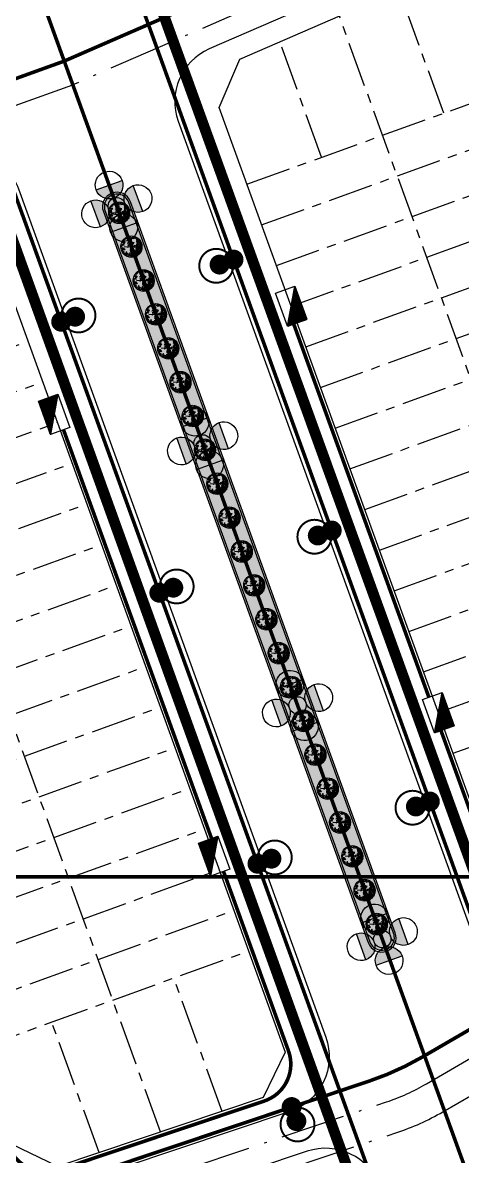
# Model space of a CAD drawing. Header units: metres. Extents: x 566107 to 571261, y 2062953 to 2068466.
# Drawn here: x 568631.7 to 568692.7, y 2066197.3 to 2066354.7 of the extents above; entities that cross this region are included whole.
import ezdxf

# ---------------------------------------------------------------- set-up
doc = ezdxf.new("R2010")
doc.units = ezdxf.units.M
doc.linetypes.add('ACAD_ISO10W100', pattern=[18.5, 12, -3, 0.5, -3])
doc.linetypes.add('CENTER', pattern=[2, 1.25, -0.25, 0.25, -0.25])
for name, color, linetype in [('BoThamCo', 94, 'CONTINUOUS'), ('ChiaLo', 128, 'CENTER'), ('Dien', 1, 'CONTINUOUS'), ('Dien CS', 2, 'CONTINUOUS'), ('Dien SH', 6, 'CONTINUOUS'), ('hacth sdd', 8, 'CONTINUOUS'), ('Khung ban ve', 7, 'CONTINUOUS'), ('LogDg', 7, 'CONTINUOUS'), ('TimDg', 222, 'CONTINUOUS'), ('ViaHeS', 32, 'CONTINUOUS')]:
    doc.layers.add(name, color=color, linetype=linetype)
doc.layers.add('DEN CH', color=3, linetype='CONTINUOUS', lineweight=15)
doc.layers.add('ngau', color=98, linetype='CONTINUOUS', lineweight=9)
doc.styles.get("Standard").update_dxf_attribs({"font": 'VHARIALN.TTF'})
doc.linetypes.add('DD0', pattern='A,12.7,-5.08,["0,4kV",Standard,S=2.54,R=0,X=-2.54,Y=-1.27],-9.35', length=27.13)
doc.linetypes.add('DIEN22KV', pattern='A,12.7,-5.08,["22KV",Standard,S=2.54,R=0,X=-2.54,Y=-1.27],-9.08', length=26.86)
doc.linetypes.add('DIEN35KV', pattern='A,12.7,-5.08,["35KV",Standard,S=2.54,R=0,X=-2.54,Y=-1.27],-9.08', length=26.86)
doc.linetypes.add('DIENCS_LINE', pattern='A,12.7,-5.08,["CS",Standard,S=2.54,R=0,X=-2.54,Y=-1.27],-6.35', length=24.13)

# ---------------------------------------------------------------- blocks, each defined once
blk = doc.blocks.new('ngau')
at = {"layer": 'ngau', "linetype": 'Continuous'}
for p, q in [((-1, 0), (1, 0)), ((0, -1), (0, 1))]:
    blk.add_line(p, q, dxfattribs=at)
blk.add_circle((0, 0), 1.5, dxfattribs=at)
for centre, major_axis, start_param, end_param in [((-1.34, 0.14), (0.118, 0.118), 0.783862, 2.192432), ((-1.5, 0.33), (0.118, 0.118), 3.925455, 5.334025), ((-1.28, 0.02), (0.0915, 0.0915), 1.637331, 3.246634), ((-1.46, 0), (-0.0915, 0.0915), 3.208127, 4.817431), ((-1.37, 0.69), (-0.118, 0.118), 2.354658, 3.763228), ((-1.21, 0.49), (-0.118, 0.118), -0.786934, 0.621636), ((-1.18, 0.11), (0.118, 0.118), 0.783862, 2.192432), ((-1.34, 0.3), (0.118, 0.118), 3.925455, 5.334025), ((-1.3, 0.19), (0.0983, 0.0983), 5.687855, 7.236786), ((-1.19, 0.35), (-0.0983, 0.0983), 0.975466, 2.524397), ((-1.28, 0.86), (0.118, 0.118), 3.925455, 5.334025), ((-1.12, 0.67), (0.118, 0.118), 0.783862, 2.192432), ((-1.05, 0.46), (0.118, 0.118), 0.783862, 2.192432), ((-1.21, 0.66), (-0.118, 0.118), 2.354658, 3.763228), ((-1.18, 0.55), (-0.0983, 0.0983), 4.117059, 5.665989), ((-1.06, 0.71), (0.0983, 0.0983), 2.546262, 4.095193), ((-1.14, 0.16), (-0.0983, 0.0983), 4.117059, 5.665989), ((-1.03, 0.32), (0.0983, 0.0983), 2.546262, 4.095193), ((-1.03, 0.38), (0.0915, 0.0915), 1.637331, 3.246634), ((-1.11, 0.82), (0.0983, 0.0983), 5.687855, 7.236786), ((-1, 0.98), (-0.0983, 0.0983), 0.975466, 2.524397), ((-1.2, 0.37), (-0.0915, 0.0915), 3.208127, 4.817431), ((-0.91, 0.38), (0.118, 0.118), 0.783862, 2.192432), ((-1.08, 0.57), (0.118, 0.118), 3.925455, 5.334025), ((-0.89, 0.91), (0.127, 0.127), 0.403084, 1.927372), ((-0.99, 1.15), (-0.127, 0.127), 1.97388, 3.498168), ((-1.02, 0.52), (0.0983, 0.0983), 5.687855, 7.236786), ((-0.9, 0.68), (-0.0983, 0.0983), 0.975466, 2.524397), ((-0.81, 1.1), (-0.0983, 0.0983), 4.117059, 5.665989), ((-0.69, 1.26), (0.0983, 0.0983), 2.546262, 4.095193), ((-0.47, 1.02), (0.118, 0.118), 0.783862, 2.192432), ((-0.64, 1.22), (0.118, 0.118), 3.925455, 5.334025), ((-0.58, 1.24), (-0.0983, 0.0983), 4.117059, 5.665989), ((-0.47, 1.4), (-0.0983, 0.0983), 0.975466, 2.524397), ((-0.4, 0.43), (0.118, 0.118), 0.783862, 2.192432), ((-0.56, 0.62), (0.118, 0.118), 3.925455, 5.334025), ((-0.37, -0.13), (0.118, 0.118), 0.783862, 2.192432), ((-0.54, 0.06), (-0.118, 0.118), 2.354658, 3.763228), ((-0.5, 0.89), (-0.0983, 0.0983), 4.117059, 5.665989), ((-0.39, 1.05), (0.0983, 0.0983), 2.546262, 4.095193), ((-0.35, 0.22), (-0.0915, 0.0915), 0.066535, 1.675838), ((-0.53, 0.2), (0.0915, 0.0915), 4.778924, 6.388227), ((-0.41, 1.02), (0.0983, 0.0983), 5.687855, 7.236786), ((-0.3, 1.18), (-0.0983, 0.0983), 0.975466, 2.524397), ((-0.25, 1.1), (-0.118, 0.118), -0.786934, 0.621636), ((-0.42, 1.29), (-0.118, 0.118), 2.354658, 3.763228), ((-0.37, 1.31), (0.0983, 0.0983), 5.687855, 7.236786), ((-0.25, 1.48), (-0.0983, 0.0983), 0.975466, 2.524397), ((-0.34, 0.42), (0.0983, 0.0983), 5.687855, 7.236786), ((-0.23, 0.59), (-0.0983, 0.0983), 0.975466, 2.524397), ((-0.2, 1.09), (-0.0983, 0.0983), 4.117059, 5.665989), ((-0.08, 1.25), (0.0983, 0.0983), 2.546262, 4.095193), ((-0.02, 1.3), (0.118, 0.118), 0.783862, 2.192432), ((-0.18, 1.49), (0.118, 0.118), 3.925455, 5.334025), ((0.13, 1.13), (0.118, 0.118), 0.783862, 2.192432), ((-0.03, 1.33), (0.118, 0.118), 3.925455, 5.334025), ((-0.03, 0.51), (0.118, 0.118), 3.925455, 5.334025), ((0.14, 0.32), (0.118, 0.118), 0.783862, 2.192432), ((0.01, 0.45), (0.0983, 0.0983), 5.687855, 7.236786), ((0.12, 0.61), (0.0983, 0.0983), 2.546262, 4.095193), ((0.25, 1.25), (0.118, 0.118), 0.783862, 2.192432), ((0.09, 1.44), (0.118, 0.118), 3.925455, 5.334025), ((0.21, 0.6), (0.0915, 0.0915), 1.637331, 3.246634), ((0.22, 0.27), (0.0915, 0.0915), 1.637331, 3.246634), ((0.03, 0.58), (-0.0915, 0.0915), 3.208127, 4.817431), ((0.29, 0.41), (0.127, 0.127), 0.403084, 1.927372), ((0.2, 0.65), (-0.127, 0.127), 1.97388, 3.498168), ((0.16, 0.35), (0.0983, 0.0983), 5.687855, 7.236786), ((0.27, 0.52), (-0.0983, 0.0983), 0.975466, 2.524397), ((0.05, 0.26), (-0.0915, 0.0915), 3.208127, 4.817431), ((0.3, -0.11), (-0.118, 0.118), -0.786934, 0.621636), ((0.13, 0.08), (-0.118, 0.118), 2.354658, 3.763228), ((0.34, 1.19), (-0.0915, 0.0915), 0.066535, 1.675838), ((0.16, 1.18), (0.0915, 0.0915), 4.778924, 6.388227), ((0.28, 1.3), (0.0983, 0.0983), 5.687855, 7.236786), ((0.4, 1.46), (-0.0983, 0.0983), 0.975466, 2.524397), ((0.36, -0.12), (0.0983, 0.0983), 5.687855, 7.236786), ((0.47, 0.05), (-0.0983, 0.0983), 0.975466, 2.524397), ((0.51, 0), (0.127, 0.127), 0.403084, 1.927372), ((0.41, 0.25), (-0.127, 0.127), 1.97388, 3.498168), ((0.47, 1.07), (-0.097, 0.097), -1.534523, 0.025999), ((0.47, 1.27), (-0.097, 0.097), 1.607069, 3.167592), ((0.43, 1.15), (-0.0983, 0.0983), 4.117059, 5.665989), ((0.55, 1.31), (-0.0983, 0.0983), 0.975466, 2.524397), ((0.65, 1.28), (0.0915, 0.0915), 1.637331, 3.246634), ((0.47, 1.26), (-0.0915, 0.0915), 3.208127, 4.817431), ((0.73, 1.14), (-0.118, 0.118), -0.786934, 0.621636), ((0.56, 1.34), (-0.118, 0.118), 2.354658, 3.763228), ((0.67, 1.08), (-0.097, 0.097), -1.534523, 0.025999), ((0.59, 1.04), (-0.0983, 0.0983), 4.117059, 5.665989), ((0.71, 1.2), (-0.0983, 0.0983), 0.975466, 2.524397), ((0.67, 1.28), (0.097, 0.097), 3.177866, 4.738388), ((0.74, 0.91), (0.097, 0.097), 0.036273, 1.596796), ((0.74, 1.1), (0.097, 0.097), 3.177866, 4.738388), ((0.74, 0.14), (0.097, 0.097), 0.036273, 1.596796), ((0.73, 0.33), (-0.097, 0.097), 1.607069, 3.167592), ((0.77, 0.69), (0.097, 0.097), 0.036273, 1.596796), ((0.77, 0.88), (0.097, 0.097), 3.177866, 4.738388), ((0.69, 0.22), (0.0983, 0.0983), 5.687855, 7.236786), ((0.81, 0.38), (-0.0983, 0.0983), 0.975466, 2.524397), ((0.84, 0.07), (0.118, 0.118), 0.783862, 2.192432), ((0.67, 0.27), (0.118, 0.118), 3.925455, 5.334025), ((0.7, 0.98), (-0.0983, 0.0983), 4.117059, 5.665989), ((0.82, 1.15), (0.0983, 0.0983), 2.546262, 4.095193), ((0.73, 0.76), (-0.0983, 0.0983), 4.117059, 5.665989), ((0.84, 0.93), (0.0983, 0.0983), 2.546262, 4.095193), ((0.87, 0.62), (0.118, 0.118), 0.783862, 2.192432), ((0.71, 0.82), (0.118, 0.118), 3.925455, 5.334025), ((0.92, 0.41), (-0.127, 0.127), -1.167712, 0.356575), ((0.83, 0.66), (0.127, 0.127), 3.544677, 5.068964), ((0.91, 0.34), (-0.0915, 0.0915), 0.066535, 1.675838), ((0.92, 1.11), (0.0915, 0.0915), 1.637331, 3.246634), ((0.92, 0.16), (0.0915, 0.0915), 1.637331, 3.246634), ((0.74, 1.09), (0.0915, 0.0915), 4.778924, 6.388227), ((0.95, 0.89), (0.0915, 0.0915), 1.637331, 3.246634), ((0.73, 0.33), (-0.0915, 0.0915), 3.208127, 4.817431), ((0.82, 0.4), (0.118, 0.118), 3.925455, 5.334025), ((0.99, 0.21), (0.118, 0.118), 0.783862, 2.192432), ((0.96, 0.71), (0.0915, 0.0915), 1.637331, 3.246634), ((0.93, 0.15), (0.097, 0.097), 0.036273, 1.596796), ((0.85, 0.11), (0.0983, 0.0983), 5.687855, 7.236786), ((0.93, 0.34), (0.097, 0.097), 3.177866, 4.738388), ((0.75, 0.15), (-0.0915, 0.0915), 3.208127, 4.817431), ((0.97, 0.27), (0.0983, 0.0983), 2.546262, 4.095193), ((1.01, 0.91), (0.127, 0.127), 0.403084, 1.927372), ((0.91, 1.15), (-0.127, 0.127), 1.97388, 3.498168), ((0.77, 0.88), (0.0915, 0.0915), 4.778924, 6.388227), ((0.86, 0.95), (0.118, 0.118), 3.925455, 5.334025), ((1.02, 0.76), (0.118, 0.118), 0.783862, 2.192432), ((0.78, 0.69), (-0.0915, 0.0915), 3.208127, 4.817431), ((0.9, 0.82), (-0.0983, 0.0983), 4.117059, 5.665989), ((1.01, 0.98), (0.0983, 0.0983), 2.546262, 4.095193), ((0.97, 0.7), (0.097, 0.097), 0.036273, 1.596796), ((0.89, 0.65), (0.0983, 0.0983), 5.687855, 7.236786), ((0.96, 0.89), (0.097, 0.097), 3.177866, 4.738388), ((1, 0.82), (-0.0983, 0.0983), 0.975466, 2.524397), ((1.04, 0.52), (-0.097, 0.097), -1.534523, 0.025999), ((1.04, 0.71), (-0.097, 0.097), 1.607069, 3.167592), ((0.97, 1.02), (0.118, 0.118), 3.925455, 5.334025), ((1.14, 0.83), (0.118, 0.118), 0.783862, 2.192432), ((1.11, 0.72), (0.127, 0.127), 0.083501, 1.607789), ((1.1, 0.98), (0.127, 0.127), 3.225094, 4.749382), ((1, 0.6), (-0.0983, 0.0983), 4.117059, 5.665989), ((1.11, 0.76), (-0.0983, 0.0983), 0.975466, 2.524397), ((0.98, 0.65), (-0.118, 0.118), 2.354658, 3.763228), ((1.14, 0.45), (-0.118, 0.118), -0.786934, 0.621636), ((1.01, -0.1), (-0.118, 0.118), 4.155471, 5.564041), ((1.16, 0.11), (0.118, 0.118), 2.584675, 3.993245), ((1.24, 0.07), (0.097, 0.097), 1.837086, 3.397609), ((1.22, 0.72), (0.0915, 0.0915), 1.637331, 3.246634), ((1.23, 0.54), (-0.0915, 0.0915), 0.066535, 1.675838), ((1.11, 0.2), (0.118, 0.118), 5.726268, 7.134838), ((1.26, 0.41), (-0.118, 0.118), 1.013879, 2.422449), ((1.22, 0.14), (-0.0915, 0.0915), -1.274245, 0.335058), ((1.16, 0.31), (-0.0915, 0.0915), 1.867348, 3.476651), ((1.04, 0.71), (-0.0915, 0.0915), 3.208127, 4.817431), ((1.05, 0.02), (0.097, 0.097), 4.978679, 6.539201), ((1.29, 0.59), (-0.118, 0.118), -0.786934, 0.621636), ((1.13, 0.78), (-0.118, 0.118), 2.354658, 3.763228), ((1.05, 0.53), (0.0915, 0.0915), 4.778924, 6.388227), ((1.24, 0.53), (-0.097, 0.097), -1.534523, 0.025999), ((1.16, 0.49), (-0.0983, 0.0983), 4.117059, 5.665989), ((1.23, 0.72), (-0.097, 0.097), 1.607069, 3.167592), ((1.27, 0.65), (-0.0983, 0.0983), 0.975466, 2.524397), ((1.3, 0), (-0.0983, 0.0983), -0.365314, 1.183617), ((1.33, 0.12), (-0.0983, 0.0983), -0.365314, 1.183617), ((1.12, 0.07), (0.0983, 0.0983), 4.347075, 5.896006), ((1.29, -0.11), (-0.0915, 0.0915), -1.274245, 0.335058), ((1.23, 0.06), (0.0915, 0.0915), 3.438144, 5.047447), ((1.34, 0.37), (0.097, 0.097), 1.837086, 3.397609), ((1.15, 0.19), (0.0983, 0.0983), 4.347075, 5.896006), ((1.15, 0.32), (-0.097, 0.097), 3.407882, 4.968405), ((1.39, 0.18), (-0.097, 0.097), 0.26629, 1.826812), ((1.4, 0.3), (0.0983, 0.0983), 1.205483, 2.754413), ((1.22, 0.37), (-0.0983, 0.0983), 2.776279, 4.32521), ((1.39, 0.19), (-0.0915, 0.0915), -1.274245, 0.335058), ((1.34, 0.36), (-0.0915, 0.0915), 1.867348, 3.476651), ((1.28, 0.09), (-0.118, 0.118), 4.155471, 5.564041), ((1.43, 0.29), (0.118, 0.118), 2.584675, 3.993245), ((1.21, 0.13), (0.097, 0.097), 4.978679, 6.539201), ((1.3, 0.38), (-0.0983, 0.0983), 4.117059, 5.665989), ((1.41, 0.54), (0.0983, 0.0983), 2.546262, 4.095193), ((1.21, 0.06), (-0.0915, 0.0915), 3.208127, 4.817431), ((1.3, 0.14), (-0.118, 0.118), 2.354658, 3.763228), ((1.47, -0.06), (-0.118, 0.118), -0.786934, 0.621636), ((1.41, -0.12), (0.097, 0.097), 0.036273, 1.596796), ((-1.47, -0.14), (0.118, 0.118), 3.925455, 5.334025), ((-1.31, -0.33), (0.118, 0.118), 0.783862, 2.192432), ((-1.43, -0.37), (0.118, 0.118), 3.925455, 5.334025), ((-1.26, -0.56), (0.118, 0.118), 0.783862, 2.192432), ((-1.19, -0.56), (0.0915, 0.0915), 1.637331, 3.246634), ((-1.15, -0.36), (0.118, 0.118), 0.783862, 2.192432), ((-1.31, -0.17), (0.118, 0.118), 3.925455, 5.334025), ((-1.15, -0.8), (0.118, 0.118), 0.783862, 2.192432), ((-1.31, -0.6), (0.118, 0.118), 3.925455, 5.334025), ((-1.27, -0.28), (-0.0983, 0.0983), 4.117059, 5.665989), ((-1.16, -0.12), (0.0983, 0.0983), 2.546262, 4.095193), ((-1.37, -0.57), (-0.0915, 0.0915), 3.208127, 4.817431), ((-1.12, -0.45), (-0.0915, 0.0915), 0.066535, 1.675838), ((-1.3, -0.46), (0.0915, 0.0915), 4.778924, 6.388227), ((-0.99, -0.83), (0.118, 0.118), 0.783862, 2.192432), ((-1.15, -0.63), (0.118, 0.118), 3.925455, 5.334025), ((-1.15, -0.77), (0.118, 0.118), 3.925455, 5.334025), ((-0.99, -0.96), (0.118, 0.118), 0.783862, 2.192432), ((-1.11, -0.31), (0.0983, 0.0983), 5.687855, 7.236786), ((-1, -0.15), (-0.0983, 0.0983), 0.975466, 2.524397), ((-0.95, -0.53), (0.127, 0.127), 0.403084, 1.927372), ((-1.04, -0.29), (-0.127, 0.127), 1.97388, 3.498168), ((-1.05, -0.89), (-0.118, 0.118), 2.354658, 3.763228), ((-0.89, -1.08), (-0.118, 0.118), -0.786934, 0.621636), ((-0.74, -1.25), (-0.118, 0.118), -0.786934, 0.621636), ((-0.9, -1.05), (-0.118, 0.118), 2.354658, 3.763228), ((-0.85, -1.03), (-0.0983, 0.0983), 4.117059, 5.665989), ((-0.74, -0.86), (0.0983, 0.0983), 2.546262, 4.095193), ((-0.78, -0.94), (0.118, 0.118), 3.925455, 5.334025), ((-0.62, -1.13), (0.118, 0.118), 0.783862, 2.192432), ((-0.59, -0.78), (-0.0915, 0.0915), 0.066535, 1.675838), ((-0.77, -0.8), (0.0915, 0.0915), 4.778924, 6.388227), ((-0.53, -1.19), (0.0915, 0.0915), 1.637331, 3.246634), ((-0.7, -1.2), (-0.0915, 0.0915), 3.208127, 4.817431), ((-0.58, -1.08), (-0.0983, 0.0983), 4.117059, 5.665989), ((-0.47, -0.92), (0.0983, 0.0983), 2.546262, 4.095193), ((-0.35, -1.41), (0.118, 0.118), 0.783862, 2.192432), ((-0.52, -1.22), (-0.118, 0.118), 2.354658, 3.763228), ((-0.43, -1.11), (0.0983, 0.0983), 5.687855, 7.236786), ((-0.31, -0.95), (-0.0983, 0.0983), 0.975466, 2.524397), ((-0.25, -1.24), (0.118, 0.118), 0.783862, 2.192432), ((-0.42, -1.05), (0.118, 0.118), 3.925455, 5.334025), ((-0.32, -1.36), (0.0983, 0.0983), 5.687855, 7.236786), ((-0.21, -1.2), (-0.0983, 0.0983), 0.975466, 2.524397), ((-0.29, -1.05), (0.118, 0.118), 3.925455, 5.334025), ((-0.13, -1.25), (0.118, 0.118), 0.783862, 2.192432), ((-0.1, -0.9), (-0.0915, 0.0915), 0.066535, 1.675838), ((-0.12, -0.52), (-0.097, 0.097), -1.534523, 0.025999), ((-0.13, -0.33), (-0.097, 0.097), 1.607069, 3.167592), ((-0.28, -0.91), (0.0915, 0.0915), 4.778924, 6.388227), ((-0.17, -0.45), (0.0983, 0.0983), 5.687855, 7.236786), ((-0.05, -0.29), (-0.0983, 0.0983), 0.975466, 2.524397), ((-0.02, -0.59), (0.118, 0.118), 0.783862, 2.192432), ((-0.19, -0.4), (0.118, 0.118), 3.925455, 5.334025), ((-0.08, -1.4), (0.097, 0.097), 0.036273, 1.596796), ((-0.09, -1.2), (0.097, 0.097), 3.177866, 4.738388), ((-0.12, -1.32), (-0.0983, 0.0983), 4.117059, 5.665989), ((-0.01, -1.16), (-0.0983, 0.0983), 0.975466, 2.524397), ((0.02, -1.47), (-0.118, 0.118), -0.786934, 0.621636), ((-0.15, -1.27), (-0.118, 0.118), 2.354658, 3.763228), ((-0.09, -1.19), (-0.0983, 0.0983), 4.117059, 5.665989), ((0.02, -1.03), (0.0983, 0.0983), 2.546262, 4.095193), ((-0.09, -0.76), (0.0983, 0.0983), 5.687855, 7.236786), ((0.02, -0.6), (-0.0983, 0.0983), 0.975466, 2.524397), ((0.01, -0.83), (-0.097, 0.097), -1.534523, 0.025999), ((0, -0.64), (-0.097, 0.097), 1.607069, 3.167592), ((0.05, -0.32), (-0.0915, 0.0915), 0.066535, 1.675838), ((0.06, -0.5), (-0.0915, 0.0915), 0.066535, 1.675838), ((-0.13, -0.34), (0.0915, 0.0915), 4.778924, 6.388227), ((-0.04, -0.26), (0.118, 0.118), 3.925455, 5.334025), ((0.13, -0.46), (0.118, 0.118), 0.783862, 2.192432), ((0.09, -1.2), (0.0915, 0.0915), 1.637331, 3.246634), ((0.07, -0.52), (0.097, 0.097), 0.036273, 1.596796), ((0.07, -0.32), (0.097, 0.097), 3.177866, 4.738388), ((-0.12, -0.52), (-0.0915, 0.0915), 3.208127, 4.817431), ((0.11, -1.38), (-0.0915, 0.0915), 0.066535, 1.675838), ((-0.08, -1.21), (-0.0915, 0.0915), 3.208127, 4.817431), ((0.01, -1.14), (-0.118, 0.118), 2.354658, 3.763228), ((0.17, -1.33), (-0.118, 0.118), -0.786934, 0.621636), ((0.11, -1.39), (0.097, 0.097), 0.036273, 1.596796), ((0.03, -1.43), (-0.0983, 0.0983), 4.117059, 5.665989), ((0.11, -1.2), (0.097, 0.097), 3.177866, 4.738388), ((-0.07, -1.39), (0.0915, 0.0915), 4.778924, 6.388227), ((0.15, -1.27), (-0.0983, 0.0983), 0.975466, 2.524397), ((0.07, -1.22), (-0.0983, 0.0983), 4.117059, 5.665989), ((0.18, -1.06), (0.0983, 0.0983), 2.546262, 4.095193), ((0.19, -0.81), (-0.0915, 0.0915), 0.066535, 1.675838), ((0.09, -0.57), (0.118, 0.118), 3.925455, 5.334025), ((0.26, -0.76), (0.118, 0.118), 0.783862, 2.192432), ((0.02, -0.83), (-0.0915, 0.0915), 3.208127, 4.817431), ((0.25, -0.97), (-0.0915, 0.0915), 0.066535, 1.675838), ((0.17, -1.48), (0.0983, 0.0983), 5.687855, 7.236786), ((0.28, -1.31), (0.0983, 0.0983), 2.546262, 4.095193), ((0.07, -0.99), (0.0915, 0.0915), 4.778924, 6.388227), ((0.31, -1.03), (0.097, 0.097), 0.036273, 1.596796), ((0.3, -0.83), (0.097, 0.097), 3.177866, 4.738388), ((0.35, -0.32), (0.0915, 0.0915), 1.637331, 3.246634), ((0.27, -0.95), (-0.0983, 0.0983), 4.117059, 5.665989), ((0.38, -0.79), (0.0983, 0.0983), 2.546262, 4.095193), ((0.41, -1.09), (0.118, 0.118), 0.783862, 2.192432), ((0.24, -0.9), (0.118, 0.118), 3.925455, 5.334025), ((0.17, -0.33), (0.0915, 0.0915), 4.778924, 6.388227), ((0.39, -1.25), (-0.0915, 0.0915), 0.066535, 1.675838), ((0.33, -1.23), (-0.0983, 0.0983), 4.117059, 5.665989), ((0.44, -1.06), (-0.0983, 0.0983), 0.975466, 2.524397), ((0.22, -1.26), (0.0915, 0.0915), 4.778924, 6.388227), ((0.45, -1.42), (0.102, 0.102), 1.007363, 2.527116), ((0.28, -1.3), (0.102, 0.102), 4.148956, 5.668709), ((0.36, -0.62), (-0.0983, 0.0983), 4.117059, 5.665989), ((0.47, -0.45), (-0.0983, 0.0983), 0.975466, 2.524397), ((0.48, -0.82), (-0.0915, 0.0915), 0.066535, 1.675838), ((0.5, -1.01), (0.0915, 0.0915), 1.637331, 3.246634), ((0.31, -0.84), (0.0915, 0.0915), 4.778924, 6.388227), ((0.56, -0.96), (0.118, 0.118), 0.783862, 2.192432), ((0.4, -0.76), (0.118, 0.118), 3.925455, 5.334025), ((0.43, -1.06), (-0.0983, 0.0983), 4.117059, 5.665989), ((0.54, -0.9), (-0.0983, 0.0983), 0.975466, 2.524397), ((0.32, -1.02), (-0.0915, 0.0915), 3.208127, 4.817431), ((0.53, -1.36), (0.0915, 0.0915), 1.637331, 3.246634), ((0.5, -1.02), (0.097, 0.097), 0.036273, 1.596796), ((0.5, -0.82), (0.097, 0.097), 3.177866, 4.738388), ((0.35, -1.37), (-0.0915, 0.0915), 3.208127, 4.817431), ((0.58, -1.3), (-0.097, 0.097), -1.534523, 0.025999), ((0.57, -1.1), (-0.097, 0.097), 1.607069, 3.167592), ((0.59, -0.76), (0.097, 0.097), 0.036273, 1.596796), ((0.59, -0.57), (0.097, 0.097), 3.177866, 4.738388), ((0.54, -1.22), (0.0983, 0.0983), 5.687855, 7.236786), ((0.65, -1.06), (-0.0983, 0.0983), 0.975466, 2.524397), ((0.68, -1.36), (0.118, 0.118), 0.783862, 2.192432), ((0.51, -1.17), (0.118, 0.118), 3.925455, 5.334025), ((0.52, -0.89), (0.118, 0.118), 3.925455, 5.334025), ((0.68, -1.08), (0.118, 0.118), 0.783862, 2.192432), ((0.55, -0.68), (-0.0983, 0.0983), 4.117059, 5.665989), ((0.66, -0.52), (0.0983, 0.0983), 2.546262, 4.095193), ((0.69, -0.83), (-0.118, 0.118), -0.786934, 0.621636), ((0.53, -0.63), (-0.118, 0.118), 2.354658, 3.763228), ((0.66, -0.39), (0.097, 0.097), 0.036273, 1.596796), ((0.65, -0.2), (0.097, 0.097), 3.177866, 4.738388), ((0.61, -0.32), (-0.0983, 0.0983), 4.117059, 5.665989), ((0.73, -0.15), (-0.0983, 0.0983), 0.975466, 2.524397), ((0.59, -0.26), (0.118, 0.118), 3.925455, 5.334025), ((0.76, -0.46), (0.118, 0.118), 0.783862, 2.192432), ((0.77, -0.91), (-0.118, 0.118), -0.786934, 0.621636), ((0.61, -0.72), (-0.118, 0.118), 2.354658, 3.763228), ((0.75, -1.09), (-0.0915, 0.0915), 0.066535, 1.675838), ((0.77, -1.28), (0.0915, 0.0915), 1.637331, 3.246634), ((0.77, -0.56), (0.0915, 0.0915), 1.637331, 3.246634), ((0.78, -0.74), (0.0915, 0.0915), 1.637331, 3.246634), ((0.58, -1.11), (-0.0915, 0.0915), 3.208127, 4.817431), ((0.83, -1.23), (0.118, 0.118), 0.783862, 2.192432), ((0.67, -1.04), (0.118, 0.118), 3.925455, 5.334025), ((0.59, -0.57), (-0.0915, 0.0915), 3.208127, 4.817431), ((0.77, -1.29), (0.097, 0.097), 0.036273, 1.596796), ((0.69, -1.33), (-0.0983, 0.0983), 4.117059, 5.665989), ((0.81, -1.17), (0.0983, 0.0983), 2.546262, 4.095193), ((0.77, -1.09), (0.097, 0.097), 3.177866, 4.738388), ((0.59, -1.29), (-0.0915, 0.0915), 3.208127, 4.817431), ((0.68, -0.5), (0.118, 0.118), 3.925455, 5.334025), ((0.84, -0.69), (-0.118, 0.118), -0.786934, 0.621636), ((0.6, -0.76), (0.0915, 0.0915), 4.778924, 6.388227), ((0.68, -0.92), (0.118, 0.118), 3.925455, 5.334025), ((0.84, -1.11), (0.118, 0.118), 0.783862, 2.192432), ((0.79, -0.75), (0.097, 0.097), 0.036273, 1.596796), ((0.71, -0.79), (-0.0983, 0.0983), 4.117059, 5.665989), ((0.78, -0.56), (-0.097, 0.097), 1.607069, 3.167592), ((0.82, -0.63), (-0.0983, 0.0983), 0.975466, 2.524397), ((0.72, -1.03), (-0.0983, 0.0983), 4.117059, 5.665989), ((0.83, -0.87), (0.0983, 0.0983), 2.546262, 4.095193), ((0.83, -0.19), (0.0915, 0.0915), 1.637331, 3.246634), ((0.84, -0.37), (-0.0915, 0.0915), 0.066535, 1.675838), ((0.65, -0.21), (0.0915, 0.0915), 4.778924, 6.388227), ((0.74, -0.13), (-0.118, 0.118), 2.354658, 3.763228), ((0.91, -0.32), (0.118, 0.118), 0.783862, 2.192432), ((0.85, -0.38), (-0.097, 0.097), -1.534523, 0.025999), ((0.85, -0.19), (-0.097, 0.097), 1.607069, 3.167592), ((0.77, -0.43), (0.0983, 0.0983), 5.687855, 7.236786), ((0.89, -0.26), (-0.0983, 0.0983), 0.975466, 2.524397), ((0.67, -0.39), (0.0915, 0.0915), 4.778924, 6.388227), ((0.78, -0.76), (0.0983, 0.0983), 5.687855, 7.236786), ((0.89, -0.6), (-0.0983, 0.0983), 0.975466, 2.524397), ((0.9, -0.17), (0.097, 0.097), 0.036273, 1.596796), ((0.89, 0.03), (0.097, 0.097), 3.177866, 4.738388), ((0.91, -1.05), (0.097, 0.097), 0.036273, 1.596796), ((0.9, -0.85), (0.097, 0.097), 3.177866, 4.738388), ((0.81, -1.01), (-0.118, 0.118), 2.354658, 3.763228), ((0.98, -1.2), (0.118, 0.118), 0.783862, 2.192432), ((1, -0.79), (0.118, 0.118), 0.783862, 2.192432), ((0.84, -0.6), (0.118, 0.118), 3.925455, 5.334025), ((0.87, -0.97), (-0.0983, 0.0983), 4.117059, 5.665989), ((0.98, -0.81), (-0.0983, 0.0983), 0.975466, 2.524397), ((0.88, -1.06), (0.0983, 0.0983), 5.687855, 7.236786), ((0.99, -0.9), (-0.0983, 0.0983), 0.975466, 2.524397), ((1.01, -1.11), (-0.118, 0.118), -0.786934, 0.621636), ((0.85, -0.92), (-0.118, 0.118), 2.354658, 3.763228), ((1.04, -0.4), (0.118, 0.118), 0.783862, 2.192432), ((0.88, -0.21), (0.118, 0.118), 3.925455, 5.334025), ((1.03, -0.44), (-0.0915, 0.0915), 0.066535, 1.675838), ((0.9, -0.77), (-0.118, 0.118), 2.354658, 3.763228), ((1.07, -0.96), (0.118, 0.118), 0.783862, 2.192432), ((0.85, -0.46), (-0.0915, 0.0915), 3.208127, 4.817431), ((1.09, -0.84), (0.0915, 0.0915), 1.637331, 3.246634), ((1.1, -0.61), (-0.0915, 0.0915), 0.066535, 1.675838), ((1.1, -1.03), (-0.0915, 0.0915), 0.066535, 1.675838), ((0.91, -0.86), (-0.0915, 0.0915), 3.208127, 4.817431), ((1.11, -0.16), (-0.0915, 0.0915), -1.274245, 0.335058), ((1.06, 0.01), (0.0915, 0.0915), 3.438144, 5.047447), ((0.92, -0.63), (0.0915, 0.0915), 4.778924, 6.388227), ((1, -0.79), (-0.118, 0.118), 2.354658, 3.763228), ((1.16, -0.98), (-0.118, 0.118), -0.786934, 0.621636), ((0.92, -1.04), (0.0915, 0.0915), 4.778924, 6.388227), ((1.11, -1.04), (-0.097, 0.097), -1.534523, 0.025999), ((1.1, -0.84), (-0.097, 0.097), 1.607069, 3.167592), ((1.04, -0.7), (0.118, 0.118), 5.726268, 7.134838), ((1.2, -0.49), (-0.118, 0.118), 1.013879, 2.422449), ((1.15, -0.76), (-0.0915, 0.0915), -1.274245, 0.335058), ((1.09, -0.59), (-0.0915, 0.0915), 1.867348, 3.476651), ((1.23, -0.18), (0.0983, 0.0983), 1.205483, 2.754413), ((1.1, -0.41), (0.0983, 0.0983), 5.687855, 7.236786), ((1.22, -0.24), (-0.0983, 0.0983), 0.975466, 2.524397), ((1.04, -0.11), (0.0983, 0.0983), 4.347075, 5.896006), ((1.26, -0.78), (-0.0983, 0.0983), -0.365314, 1.183617), ((1.27, -0.53), (0.097, 0.097), 1.837086, 3.397609), ((1.25, -0.46), (-0.0915, 0.0915), -1.274245, 0.335058), ((1.19, -0.29), (-0.0915, 0.0915), 1.867348, 3.476651), ((1.29, -0.12), (0.097, 0.097), 1.837086, 3.397609), ((1.15, -0.4), (-0.118, 0.118), 4.155471, 5.564041), ((1.3, -0.19), (0.118, 0.118), 2.584675, 3.993245), ((1.08, -0.7), (-0.0983, 0.0983), 2.776279, 4.32521), ((1.09, -0.58), (-0.097, 0.097), 3.407882, 4.968405), ((1.17, -0.21), (-0.118, 0.118), 4.155471, 5.564041), ((1.33, -0.01), (-0.118, 0.118), 1.013879, 2.422449), ((1.1, -0.17), (0.097, 0.097), 4.978679, 6.539201), ((1.33, -0.72), (-0.097, 0.097), 0.26629, 1.826812), ((1.34, -0.6), (0.0983, 0.0983), 1.205483, 2.754413), ((1.21, -0.81), (-0.118, 0.118), 4.155471, 5.564041), ((1.36, -0.61), (0.118, 0.118), 2.584675, 3.993245), ((1.37, -0.48), (0.0983, 0.0983), 1.205483, 2.754413), ((1.15, -0.52), (0.0983, 0.0983), 4.347075, 5.896006), ((1.32, -0.71), (0.0915, 0.0915), 0.296551, 1.905854), ((1.27, -0.54), (0.0915, 0.0915), 3.438144, 5.047447), ((1.14, -0.77), (0.097, 0.097), 4.978679, 6.539201), ((1.38, -0.23), (-0.097, 0.097), 0.26629, 1.826812), ((1.18, -0.4), (0.0983, 0.0983), 4.347075, 5.896006), ((1.19, -0.28), (0.097, 0.097), 4.978679, 6.539201), ((1.43, -0.42), (0.097, 0.097), 1.837086, 3.397609), ((1.44, -0.3), (0.0983, 0.0983), 1.205483, 2.754413), ((1.31, -0.51), (0.118, 0.118), 5.726268, 7.134838), ((1.46, -0.31), (-0.118, 0.118), 1.013879, 2.422449), ((1.33, -0.16), (-0.0983, 0.0983), 4.117059, 5.665989), ((1.45, 0), (-0.0983, 0.0983), 0.975466, 2.524397), ((1.41, 0.08), (0.097, 0.097), 3.177866, 4.738388), ((1.22, -0.12), (0.0915, 0.0915), 4.778924, 6.388227), ((1.25, -0.22), (0.0983, 0.0983), 4.347075, 5.896006), ((1.43, -0.41), (-0.0915, 0.0915), -1.274245, 0.335058), ((1.37, -0.24), (-0.0915, 0.0915), 1.867348, 3.476651), ((1.24, -0.47), (0.097, 0.097), 4.978679, 6.539201)]:
    blk.add_ellipse(centre, major_axis=major_axis, ratio=1, start_param=start_param, end_param=end_param, dxfattribs=at)
blk = doc.blocks.new('TCT')
at = {"layer": 'Dien SH', "linetype": 'ACAD_ISO10W100'}
h = blk.add_hatch(dxfattribs=at)
h.set_pattern_fill('ANSI31', color=8, scale=0.2, angle=359.8821, style=0)
h.set_pattern_definition([(44.8821451, (4489.845165, -1045.592617), (-0.01764126996, 0.0177139943), [])])
h.paths.add_polyline_path([(-0.86, 0.5), (-2.41, -0.26), (-2.42, -1.41), (2.41, -1.42)])
h.paths.add_polyline_path([(-0.86, 0.5), (-2.41, 1.42), (-2.41, -0.26)])
at = {"layer": 'Dien SH', "color": 4, "linetype": 'ACAD_ISO10W100'}
blk.add_line((-2.41, 1.41), (2.41, -1.41), dxfattribs=at)
at = {"layer": 'Dien SH', "color": 4, "linetype": 'Continuous'}
blk.add_lwpolyline([(-2.41, 1.41), (2.41, 1.41), (2.41, -1.41), (-2.41, -1.41)], close=True, dxfattribs=at)
blk = doc.blocks.new('CS01')
at = {"layer": 'Dien CS', "color": 7, "linetype": 'Continuous', "ltscale": 20}
for points, const_width in [([(0.51, 0.47, -1), (-0.51, -0.47, -1)], 1.38), ([(1.74, -0.97, -1), (-1.74, -4.13, -1)], 0.277), ([(0.51, -1.59, -1), (-0.51, -2.52, -1)], 1.38)]:
    blk.add_lwpolyline(points, format="xyb", close=True, dxfattribs=dict(at, const_width=const_width))
blk = doc.blocks.new('*E27')
at = {"layer": 'DEN CH'}
h = blk.add_hatch(color=256, dxfattribs=at)
h.paths.add_polyline_path([(2380624.58, -1351125.02, -0.000003), (2380624.58, -1351125.02, 0.390931), (2380623.09, -1351126.4, -0.012519), (2380623.08, -1351126.52, 0.414211), (2380624.58, -1351128.02, -0.000003), (2380624.58, -1351128.02, 0.414211), (2380626.08, -1351126.52, 0.414211)])
h.paths.add_polyline_path([(2380628.48, -1351124.12, 0.414214), (2380626.08, -1351126.52, 0.414214), (2380628.48, -1351128.92)])
h.paths.add_polyline_path([(2380626.98, -1351122.62), (2380622.18, -1351122.62, 0.414212), (2380624.58, -1351125.02, -0.000004), (2380624.58, -1351125.02, 0.414212)])
h.paths.add_polyline_path([(2380623.08, -1351126.52, -0.020036), (2380623.09, -1351126.4, 0.003757), (2380623.09, -1351126.36, 0.414214), (2380620.69, -1351123.96), (2380620.69, -1351128.76, 0.395271)])
h.paths.add_polyline_path([(2380624.58, -1351128.02, -0.000004), (2380624.58, -1351128.02, 0.414212), (2380622.18, -1351130.42), (2380626.98, -1351130.42, 0.414212)])
blk = doc.blocks.new('den chum')
at = {"layer": 'Dien CS', "color": 11}
for p, q in [((-3.12, 2.04), (-3.12, -1.8)), ((-1.92, 3.12), (1.92, 3.12)), ((3.12, 1.92), (3.12, -1.92)), ((-1.92, -3.12), (1.92, -3.12))]:
    blk.add_line(p, q, dxfattribs=at)
for centre, major_axis in [((0, 3.12), (1.36, 1.36)), ((-3.12, 0.12), (1.36, 1.36)), ((3.12, 0), (1.36, 1.36)), ((0, 0), (0.849, 0.849)), ((0, -3.12), (1.36, 1.36))]:
    blk.add_ellipse(centre, major_axis=major_axis, ratio=1, start_param=5.497787, end_param=11.780972, dxfattribs=at)
at = {"layer": 'Dien CS', "xscale": 0.7999999998137355, "yscale": 0.8000000002793968, "zscale": 0.8}
blk.add_blockref('*E27', (-1904499.67, 1080901.21), dxfattribs=at)

msp = doc.modelspace()

# ---------------------------------------------------------------- hatches: boundary and pattern name
at = {"layer": 'hacth sdd'}
h = msp.add_hatch(dxfattribs=at)
h.set_pattern_fill('CROSS', color=64, scale=0.05, style=0)
h.set_pattern_definition([(0, (568643.16807, 2066226.03556), (0.3175, 0.3175), [0.15875, -0.47625]), (90, (568643.24745, 2066225.95618), (-0.3175, 0.3175), [0.15875, -0.47625])])
edge = h.paths.add_edge_path()
edge.add_line((568643.17, 2066328.55), (568679.87, 2066227.09))
edge.add_arc((568681.51, 2066227.68), 1.75, 199.8843, 379.8843)
edge.add_line((568683.16, 2066228.28), (568646.46, 2066329.74))
edge.add_arc((568644.81, 2066329.15), 1.75, 19.8843, 199.8843)

# ---------------------------------------------------------------- linework, layer by layer
at = {"layer": 'BoThamCo'}
msp.add_lwpolyline([(568643.17, 2066328.55), (568679.87, 2066227.09, 1), (568683.16, 2066228.28), (568646.46, 2066329.74, 1)], format="xyb", close=True, dxfattribs=at)
at = {"layer": 'ChiaLo', "ltscale": 5}
for points in [[(568690.1, 2066342.13), (568683.91, 2066359.24)], [(568719.96, 2066233.09), (568675.64, 2066355.63)], [(568673.17, 2066336.01), (568667.38, 2066352.03)], [(568662.83, 2066332.27), (568700.44, 2066345.87)], [(568664.87, 2066326.62), (568702.48, 2066340.23)], [(568666.91, 2066320.98), (568704.52, 2066334.59)], [(568668.95, 2066315.34), (568706.56, 2066328.94)], [(568650.86, 2066200.7), (568605, 2066327.51)], [(568670.99, 2066309.7), (568708.6, 2066323.3)], [(568673.03, 2066304.06), (568710.64, 2066317.66)], [(568675.07, 2066298.41), (568712.69, 2066312.02)], [(568594.82, 2066296.85), (568632.43, 2066310.45)], [(568677.11, 2066292.77), (568714.73, 2066306.38)], [(568596.86, 2066291.2), (568634.47, 2066304.81)], [(568679.15, 2066287.13), (568716.77, 2066300.73)], [(568598.9, 2066285.56), (568636.52, 2066299.17)], [(568681.19, 2066281.49), (568718.81, 2066295.09)], [(568600.94, 2066279.92), (568638.56, 2066293.52)], [(568683.23, 2066275.84), (568720.85, 2066289.45)], [(568602.98, 2066274.28), (568640.6, 2066287.88)], [(568685.27, 2066270.2), (568722.89, 2066283.81)], [(568605.02, 2066268.63), (568642.64, 2066282.24)], [(568687.31, 2066264.56), (568724.93, 2066278.16)], [(568607.06, 2066262.99), (568644.68, 2066276.6)], [(568689.36, 2066258.92), (568726.97, 2066272.52)], [(568609.1, 2066257.35), (568646.72, 2066270.95)], [(568691.4, 2066253.27), (568729.01, 2066266.88)], [(568611.14, 2066251.71), (568648.76, 2066265.31)], [(568613.19, 2066246.07), (568650.8, 2066259.67)], [(568615.23, 2066240.42), (568652.84, 2066254.03)], [(568617.27, 2066234.78), (568654.88, 2066248.39)], [(568619.31, 2066229.14), (568656.92, 2066242.74)], [(568621.35, 2066223.5), (568658.96, 2066237.1)], [(568623.39, 2066217.85), (568661, 2066231.46)], [(568625.43, 2066212.21), (568663.04, 2066225.82)], [(568659.4, 2066203.56), (568652.7, 2066222.08)], [(568642.33, 2066197.83), (568635.77, 2066215.95)]]:
    msp.add_lwpolyline(points, dxfattribs=at)
at = {"layer": 'Dien', "linetype": 'DIEN35KV', "const_width": 1.5, "elevation": 0}
msp.add_lwpolyline([(568594.88, 2066516.32), (568610.21, 2066469.32), (568734.13, 2066126.73), (568772.93, 2066018.89)], dxfattribs=at)
at = {"layer": 'Dien', "color": 10, "linetype": 'DIEN22KV', "const_width": 1.5}
msp.add_lwpolyline([(568591.51, 2066432.41), (568800.03, 2065853.36)], dxfattribs=at)
at = {"layer": 'Dien CS', "color": 11, "linetype": 'DIENCS_LINE', "ltscale": 0.5, "const_width": 0.5}
for points in [[(568826.66, 2065861.16), (568743.71, 2066093.05), (568606.36, 2066472.81), (568592.41, 2066515.52)], [(568814.45, 2065857.58), (568731.76, 2066088.75), (568594.35, 2066468.68), (568580.34, 2066511.58)], [(568802.25, 2065854.01), (568719.81, 2066084.46), (568582.34, 2066464.55), (568568.27, 2066507.63)]]:
    msp.add_lwpolyline(points, dxfattribs=at)
for points in [[(568849.22, 2066441.65), (568637.5, 2066349.36), (568578.9, 2066328.17, -0.019311), (568575.95, 2066327.23), (568476.07, 2066299.61)], [(568354.28, 2066098.56), (568679.74, 2066207.75, 0.050829), (568687.13, 2066211.1), (568918.46, 2066345.68), (568974.46, 2066376.91)]]:
    msp.add_lwpolyline(points, format="xyb", dxfattribs=at)
at = {"layer": 'Dien SH', "color": 6, "linetype": 'DD0', "ltscale": 0.45, "const_width": 0.5}
for points in [[(568669.31, 2066312.87), (568688.05, 2066261.05)], [(568657.92, 2066241.46), (568637.4, 2066298.19)]]:
    msp.add_lwpolyline(points, dxfattribs=at)
for points in [[(568689.72, 2066256.44), (568700.23, 2066227.37, 0.475697), (568707.04, 2066224.99), (568733.48, 2066240.38, 0.369125), (568736.26, 2066248.32), (568728.27, 2066270.39)], [(568621.03, 2066222.9), (568629.73, 2066198.85, 0.413172), (568636.88, 2066195.48), (568665.22, 2066204.99, 0.417417), (568668.61, 2066211.89), (568659.59, 2066236.85)]]:
    msp.add_lwpolyline(points, format="xyb", dxfattribs=at)
at = {"layer": 'Khung ban ve', "color": 250, "const_width": 0.5}
msp.add_lwpolyline([(569223.93, 2066236.11), (567973.93, 2066236.11)], dxfattribs=at)
at = {"layer": 'LogDg'}
for points in [[(568687.93, 2066364.26), (568657.61, 2066351.05, 0.395629), (568653.29, 2066341), (568694.9, 2066225.95, 0.467936), (568706.44, 2066221.76), (568735.44, 2066238.62, 0.362457), (568738.94, 2066248.26), (568698.65, 2066359.65, 0.433046)], [(568589.87, 2066325.22), (568620.9, 2066336.45, -0.414214), (568631.15, 2066331.65), (568673.75, 2066213.85, -0.421043), (568668.78, 2066203.54), (568637.48, 2066193.04, -0.407417), (568627.41, 2066197.91), (568585.07, 2066314.98, -0.414214)], [(568500.58, 2066140.77, 0.400458), (568495.43, 2066131), (568503.63, 2066102.11, 0.428104), (568513.88, 2066096.71), (568686.47, 2066154.63, 0.421043), (568691.44, 2066164.94), (568681.24, 2066193.16, 0.407417), (568671.17, 2066198.02)]]:
    msp.add_lwpolyline(points, format="xyb", close=True, dxfattribs=at)
msp.add_lwpolyline([(568642.93, 2066328.46), (568679.63, 2066227, 1), (568683.39, 2066228.36), (568646.69, 2066329.83, 1), (568642.93, 2066328.46)], format="xyb", dxfattribs=at)
at = {"layer": 'TimDg', "linetype": 'ACAD_ISO10W100', "ltscale": 0.75}
for points in [[(569091.24, 2064877.6), (569098.08, 2065004.26, 0.115576), (569076.66, 2065124.59), (568731.76, 2066088.76), (568594.34, 2066468.69), (568350.74, 2067214.65), (568115.14, 2067803)], [(568338.85, 2066089.66), (568682.16, 2066204.87, 0.050829), (568687.7, 2066207.38), (568920.22, 2066342.66)], [(568340.28, 2066085.39), (568683.59, 2066200.61, 0.050829), (568689.97, 2066203.49), (568922.48, 2066338.77)]]:
    msp.add_lwpolyline(points, format="xyb", dxfattribs=at)
for points in [[(568868.42, 2066446.21), (568638.69, 2066346.07)], [(568578.51, 2066324.3), (568638.69, 2066346.07)]]:
    msp.add_lwpolyline(points, dxfattribs=at)
at = {"layer": 'ViaHeS'}
for points in [[(568706.71, 2066225.39), (568700.69, 2066227.57), (568658.97, 2066342.92), (568661.85, 2066349.62), (568689.43, 2066361.64), (568695.71, 2066358.94), (568735.83, 2066248.02), (568733.21, 2066240.8)], [(568636.64, 2066195.92), (568630.2, 2066199.03), (568587.89, 2066316), (568590.89, 2066322.4), (568619.1, 2066332.61), (568625.51, 2066329.61), (568668.13, 2066211.76), (568665.09, 2066205.47)]]:
    msp.add_lwpolyline(points, close=True, dxfattribs=at)

# ---------------------------------------------------------------- block references
at = {"layer": 'Dien CS', "linetype": 'DIENCS_LINE', "ltscale": 0.5}
for name, p, rotation in [('den chum', (568644.79, 2066329.22, 0), 109.8842788526619), ('CS01', (568637.08, 2066313.18, 0), 109.8842788526619), ('den chum', (568656.69, 2066296.3, 0), 109.8842788526619), ('CS01', (568650.69, 2066275.56, 0), 109.8842788526619), ('den chum', (568669.85, 2066259.93, 0), 109.8842788526619), ('CS01', (568664.29, 2066237.94, 0), 109.8842788526619), ('den chum', (568681.59, 2066227.47, 0), 109.8842788526619), ('CS01', (568669.03, 2066204.16), 18.54469353495671)]:
    msp.add_blockref(name, p, dxfattribs=dict(at, rotation=rotation))
at = {"layer": 'Dien CS', "linetype": 'DIENCS_LINE', "ltscale": 0.5, "xscale": -1, "rotation": 289.8842788714793}
for p in [(568660.97, 2066321.81, 0), (568674.58, 2066284.2, 0), (568688.18, 2066246.58, 0)]:
    msp.add_blockref('CS01', p, dxfattribs=at)
at = {"layer": 'Dien SH', "xscale": 1.016000000081422, "yscale": 1.016000000061467, "zscale": 1.016}
for p, rotation in [((568668.95, 2066315.34), 109.8842788580433), ((568636.1, 2066300.32), 289.8842788580433), ((568689.36, 2066258.92), 109.8842788580433), ((568658.28, 2066238.98), 289.8842788580433)]:
    msp.add_blockref('TCT', p, dxfattribs=dict(at, rotation=rotation))
at = {"layer": 'ngau'}
for p in [(568645.12, 2066328.3), (568646.82, 2066323.6), (568648.52, 2066318.9), (568650.22, 2066314.2), (568651.92, 2066309.49), (568653.62, 2066304.79), (568655.32, 2066300.09), (568657.02, 2066295.39), (568658.72, 2066290.69), (568660.42, 2066285.98), (568662.12, 2066281.28), (568663.83, 2066276.58), (568665.53, 2066271.88), (568667.23, 2066267.18), (568668.93, 2066262.48), (568670.63, 2066257.77), (568672.33, 2066253.07), (568674.03, 2066248.37), (568675.73, 2066243.67), (568677.43, 2066238.97), (568679.13, 2066234.26), (568680.83, 2066229.56)]:
    msp.add_blockref('ngau', p, dxfattribs=at)

doc.saveas('drawing.dxf')
